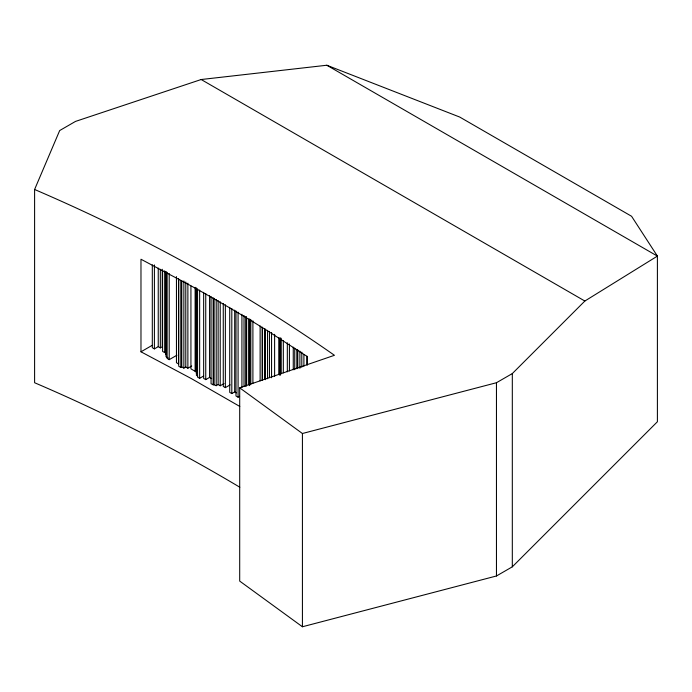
<?xml version="1.0" encoding="UTF-8"?>
<svg xmlns="http://www.w3.org/2000/svg" width="692" height="692" viewBox="0 0 692 692"><rect width="100%" height="100%" fill="white"/><g stroke="black" fill="none" stroke-linecap="round" stroke-linejoin="round"><path stroke-width="1.04" d="M34.6 189.487L59.676 130.554L75.523 121.403L201.173 79.519L326.823 65.238L459.713 117.052L631.571 216.267L657.4 256.101L657.4 421.739L512.314 566.826L496.458 575.978L302.421 626.762L239.7 581.09L239.7 387.84L334.444 355.299C240.73 289.637 139.689 234.64 34.6 189.487L34.6 382.737C88.074 405.573 140.329 431.246 191.243 459.324A1791.121 1034.099 0 0 1 239.813 487.229M239.7 387.84L302.421 433.503L496.458 382.728L512.314 373.576L584.852 301.037L657.4 256.101L326.823 65.238M307.213 365.125L307.213 356.51L266.005 329.842A1791.121 1034.099 0 0 0 191.243 285.96L140.978 259.24L140.978 351.804L152.171 345.343M152.309 264.794L152.309 347.678L154.403 348.88L158.243 346.666L160.336 347.877L162.257 346.77L162.257 269.266M162.594 270.676L162.594 351.398L164.687 352.609L166.132 351.778M167.127 272.337L167.127 358.447L169.22 359.65L176.901 355.221M178.718 279.066L178.718 366.25L180.811 367.452L181.771 366.898L183.864 368.109L185.785 367.002L187.878 368.205L191.719 365.99M190.931 285.986L190.931 368.862L195.118 371.275L196.554 370.445M197.549 288.858L197.549 377.114L199.642 378.325L203.647 376.015M203.647 292.318L203.647 378.429L205.74 379.631L209.581 377.417L211.674 378.628M211.06 296.626L211.06 383.809L216.198 385.678L218.127 384.562L220.22 385.773L224.061 383.55M223.265 303.546L223.265 386.43L225.358 387.632L230.159 384.864M229.718 307.334L229.718 392.364L231.811 393.575L234.692 391.906L236.361 392.874M235.989 310.959L235.989 395.988L238.083 397.199L239.622 396.308M140.978 351.804L191.243 378.533L239.795 406.446M201.173 79.519L584.852 301.037M168.087 357.894L165.994 356.683L165.994 271.653M197.817 376.163L196.416 375.358L196.416 288.175M512.314 373.576L512.314 566.826M496.458 382.728L496.458 575.978M306.945 356.164L306.945 364.779M303.9 354.434L303.9 366.276M302.421 433.503L302.421 626.762M301.807 352.15L301.807 367.218M299.878 351.103L299.878 368.326M297.785 349.901L297.785 368.196M296.833 349.373L296.833 368.75M294.74 348.163L294.74 369.692M293.261 347.159L293.261 369.762M289.42 343.993L289.42 370.903M287.327 342.782L287.327 371.846M283.322 340.533L283.322 372.824M281.229 338.25L281.229 373.767M280.096 337.558L280.096 375.228M279.923 338.475L279.923 375.073M278.79 337.782L278.79 374.381M274.612 334.297L274.612 376.275M271.558 332.567L271.558 377.771M269.465 331.356L269.465 377.642M267.545 330.309L267.545 378.749M265.451 329.107L265.451 379.692M264.491 328.588L264.491 379.173M262.398 327.377L262.398 380.116M262.225 327.212L262.225 379.951M260.131 326.01L260.131 380.903M252.9 320.785L252.9 383.212M250.807 319.574L250.807 384.155M249.674 318.891L249.674 385.626M249.509 319.799L249.509 385.461M248.367 319.116L248.367 384.778M246.274 316.832L246.274 385.721M245.937 316.503L245.937 386.465M244.017 315.457L244.017 386.499M241.923 314.255L241.923 387.442M238.083 312.161L238.083 397.199M234.692 310.111L234.692 391.906M231.811 308.546L231.811 393.575M225.358 304.757L225.358 387.632M220.22 301.816L220.22 385.773M218.127 300.605L218.127 384.562M216.198 299.567L216.198 385.678M214.113 298.356L214.113 384.467M213.153 297.837L213.153 385.02M209.581 295.614L209.581 377.417M205.74 293.529L205.74 379.631M199.642 290.069L199.642 378.325M196.243 288.01L196.243 373.04M195.118 287.318L195.118 371.275M187.878 283.175L187.878 368.205M185.785 281.973L185.785 367.002M183.864 280.926L183.864 368.109M181.771 280.796L181.771 366.898M180.811 280.269L180.811 367.452M178.545 278.902L178.545 363.931L176.451 362.729L176.451 276.618M169.22 273.548L169.22 359.65M165.829 271.489L165.829 354.365M164.687 270.806L164.687 352.609M160.336 269.3L160.336 347.877M158.243 268.089L158.243 346.666M154.403 264.932L154.403 348.88"/></g></svg>
